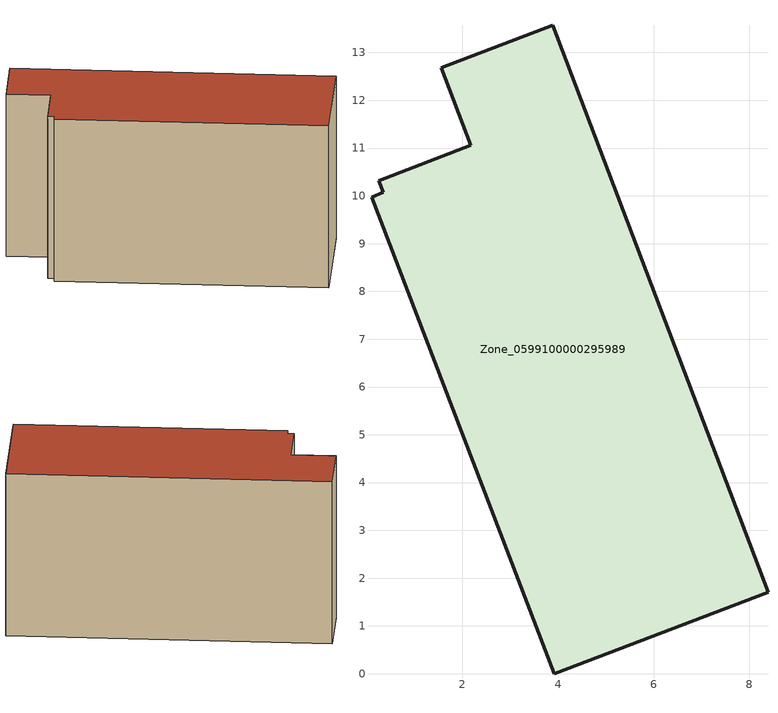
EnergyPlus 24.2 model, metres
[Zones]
Zone_0599100000295989
 floor ground (C_G): 8.39,1.71 3.92,0 0.1,9.97 0.34,10.08 0.25,10.32 2.17,11.06 1.55,12.68 3.88,13.57 z0
 wall outside (C_F): 3.92,0 8.39,1.71 3.88,13.57 1.55,12.68 2.17,11.06 0.25,10.32 0.34,10.08 0.1,9.97 3.92,0 z0:6.87
 roof outside (C_R): 0.25,10.32 0.34,10.08 0.1,9.97 3.92,0 8.39,1.71 3.88,13.57 1.55,12.68 2.17,11.06 z6.87
[BUILDING]
Pand.0599100000295989: North Axis=0; Terrain=City; Loads Convergence Tolerance Value=0.04; Temperature Convergence Tolerance Value=0.4; Solar Distribution=FullExterior; Maximum Number of Warmup Days=25; Minimum Number of Warmup Days=1
[Site:Location]
Rotterdam.The.Hague.AP_ZH_NLD Design_Conditions: Latitude=51.96; Longitude=4.45; Time Zone=1; Elevation=-4.5
[SITE:GROUNDTEMPERATURE:BUILDINGSURFACE]
18, 18, 18, 18, 18, 18, 18, 18, 18, 18, 18, 18
[MATERIAL] Thermal Absorptance=0.9; Solar Absorptance=0.7; Visible Absorptance=0.7
Name | Roughness | Thickness | Conductivity | Density | Specific Heat
G.TI.1992-2005 | MediumSmooth | 0.15 | 0.06 | 540 | 1210
F.TI.1992-2005 | Rough | 0.3 | 0.12 | 1920 | 840
R.TI.1992-2005 | MediumRough | 0.2 | 0.08 | 1500 | 1000
[CONSTRUCTION]
C_G: G.TI.1992-2005
C_F: F.TI.1992-2005
C_R: R.TI.1992-2005
[ZONE]
Zone_0599100000295989: Type=1; Multiplier=1; Ceiling Height=Autocalculate; Volume=Autocalculate; Floor Area=autocalculate; Part of Total Floor Area=Yes
[ZONEINFILTRATION:DESIGNFLOWRATE]
Infil_Zone_0599100000295989: Zone or ZoneList or Space or SpaceList=Zone_0599100000295989; Schedule=AlwaysOn; Design Flow Rate Calculation Method=Flow/Area; Flow Rate per Floor Area=0.0015; Constant Term Coefficient=1; Temperature Term Coefficient=0; Velocity Term Coefficient=0; Velocity Squared Term Coefficient=0
[HVACTEMPLATE:ZONE:IDEALLOADSAIRSYSTEM]
Zone_0599100000295989: Maximum Heating Supply Air Temperature=50; Minimum Cooling Supply Air Temperature=13; Maximum Heating Supply Air Humidity Ratio=0.0156; Minimum Cooling Supply Air Humidity Ratio=0.0077; Heating Limit=NoLimit; Cooling Limit=NoLimit; Dehumidification Control Type=ConstantSensibleHeatRatio; Cooling Sensible Heat Ratio=0.7; Dehumidification Setpoint=60; Humidification Control Type=None; Humidification Setpoint=30; Outdoor Air Method=None; Outdoor Air Flow Rate per Person=0.00944; Outdoor Air Flow Rate per Zone Floor Area=0; Outdoor Air Flow Rate per Zone=0; Demand Controlled Ventilation Type=None; Outdoor Air Economizer Type=NoEconomizer; Heat Recovery Type=None; Sensible Heat Recovery Effectiveness=0.7; Latent Heat Recovery Effectiveness=0.65
[ZONECONTROL:THERMOSTAT]
ThermostatControl_Zone_0599100000295989: Zone or ZoneList=Zone_0599100000295989; Control Type Schedule=DualSetpointControlType; Control 1=Thermostat_Zone_0599100000295989; Temperature Difference Between Cutout And Setpoint=0
[THERMOSTATSETPOINT:DUALSETPOINT]
Thermostat_Zone_0599100000295989: Heating Setpoint Temperature Schedule=HeatingSetpoint_Zone_0599100000295989; Cooling Setpoint Temperature Schedule=CoolingSetpoint_Zone_0599100000295989
[SCHEDULE:COMPACT]
HeatingSetpoint_Zone_0599100000295989: Through: 12/31, For: AllDays, Until: 24:00, 21
CoolingSetpoint_Zone_0599100000295989: Through: 12/31, For: AllDays, Until: 24:00, 24
DualSetpointControlType: Through: 12/31, For: AllDays, Until: 24:00, 4
AlwaysOn: Through: 12/31, For: AllDays, Until: 24:00, 1
